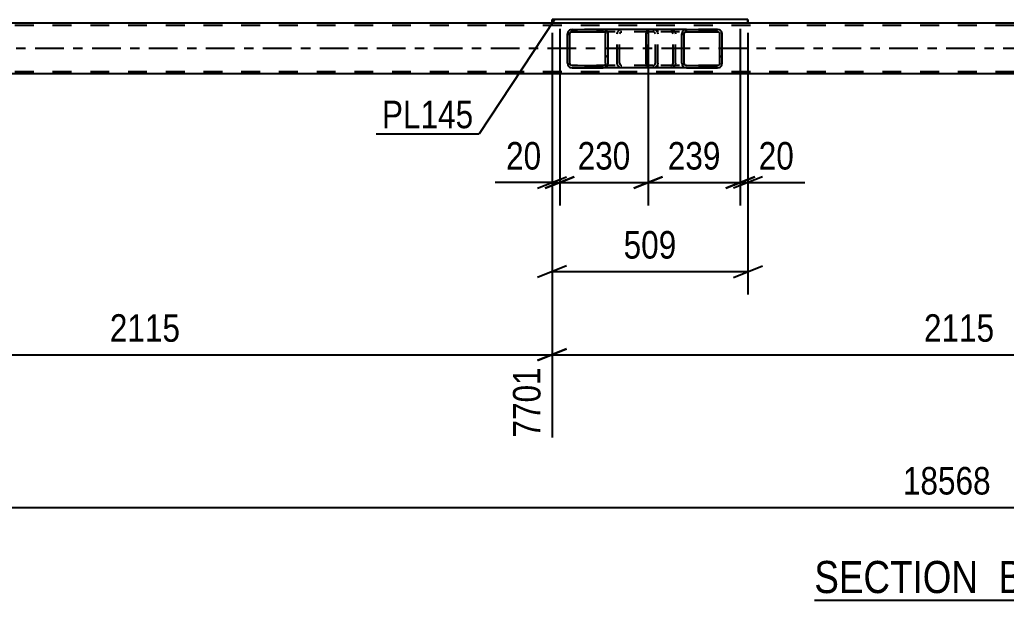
# Model space of a CAD drawing. Header units: millimetres. Extents: x -836 to 353, y -855 to -14.
# Drawn here: x -550.7 to -448.1, y -594.7 to -534.3 of the extents above; entities that cross this region are included whole.
import ezdxf

# ---------------------------------------------------------------- set-up
doc = ezdxf.new("R2010")
doc.units = ezdxf.units.MM
doc.linetypes.add('DXK_LINE_DOT2', pattern=[3.9198, 1.9599, -1.9599])
doc.linetypes.add('DXK_LINE_DOT3', pattern=[5.9187, 2.979, -0.9799, 0.9799, -0.9799])
doc.styles.add('Arial Narrow', font='ARIALN.TTF', dxfattribs={"height": 0.2})

# ---------------------------------------------------------------- blocks, each defined once
blk = doc.blocks.new('Unknown-570393895-13 - 8355')
at = {"color": 6, "linetype": 'Continuous'}
blk.add_line((-468.07, -594.68), (-440.42, -594.68), dxfattribs=at)
at = {"color": 0, "linetype": 'Continuous'}
for points in [[(-449.96, -593.93), (-449.96, -590.43), (-468.07, -590.43), (-468.07, -593.93)], [(-446.35, -593.93), (-446.35, -590.43), (-448.91, -590.43), (-448.91, -593.93)], [(-444.03, -593.93), (-444.03, -590.43), (-445.3, -590.43), (-445.3, -593.93)], [(-440.42, -593.93), (-440.42, -590.43), (-442.98, -590.43), (-442.98, -593.93)]]:
    blk.add_wipeout(points, dxfattribs=at)
at = {"color": 7, "linetype": 'Continuous', "style": 'Arial Narrow'}
for s, p in [('SECTION ', (-468.07, -593.93)), ('B', (-448.91, -593.93)), ('B', (-442.98, -593.93)), ('-', (-445.3, -593.93))]:
    blk.add_text(s, height=3.34, dxfattribs=at).set_placement(p)
blk = doc.blocks.new('Part-570393895-8469 - 8355')
at = {"linetype": 'Continuous'}
h = blk.add_hatch(dxfattribs=at)
h.set_pattern_fill('', scale=0.7, style=0, pattern_type=0)
h.set_pattern_definition([(45, (-493.696, -539.007), (-1.57154, 1.57154), [])])
h.paths.add_polyline_path([(-493.73, -538.82), (-493.7, -539.01), (-493.59, -539.16), (-493.42, -539.27), (-493.23, -539.3), (-490.01, -539.3), (-489.82, -539.27), (-489.65, -539.16), (-489.54, -539.01), (-489.5, -538.82), (-489.5, -535.78), (-489.54, -535.6), (-489.65, -535.44), (-489.82, -535.34), (-490.01, -535.3), (-493.23, -535.3), (-493.42, -535.34), (-493.59, -535.44), (-493.7, -535.6), (-493.73, -535.78)])
h.paths.add_polyline_path([(-493.46, -535.69), (-493.41, -535.61), (-493.32, -535.56), (-493.23, -535.54), (-490.01, -535.54), (-489.91, -535.56), (-489.83, -535.61), (-489.78, -535.69), (-489.76, -535.78), (-489.76, -538.82), (-489.78, -538.92), (-489.83, -538.99), (-489.91, -539.05), (-490.01, -539.06), (-493.23, -539.06), (-493.32, -539.05), (-493.41, -538.99), (-493.46, -538.92), (-493.48, -538.82), (-493.48, -535.78)])
at = {"color": 2, "linetype": 'Continuous'}
for p, q in [((-493.7, -535.6), (-493.73, -535.78)), ((-493.73, -538.82), (-493.73, -535.78)), ((-493.48, -535.78), (-493.46, -535.69)), ((-493.48, -538.82), (-493.48, -535.78)), ((-493.46, -535.69), (-493.41, -535.61)), ((-493.23, -535.3), (-493.42, -535.34)), ((-493.41, -535.61), (-493.32, -535.56)), ((-493.32, -535.56), (-493.23, -535.54)), ((-493.23, -535.3), (-490.01, -535.3)), ((-493.23, -535.54), (-490.01, -535.54)), ((-485.29, -535.3), (-490.01, -535.3)), ((-489.82, -535.34), (-490.01, -535.3)), ((-490.01, -535.54), (-489.91, -535.56)), ((-489.91, -535.56), (-489.83, -535.61)), ((-489.83, -535.61), (-489.78, -535.69)), ((-489.78, -535.69), (-489.76, -535.78)), ((-489.76, -538.82), (-489.76, -535.78)), ((-489.5, -535.78), (-489.54, -535.6)), ((-489.5, -538.82), (-489.5, -535.78)), ((-493.73, -538.82), (-493.7, -539.01)), ((-493.46, -538.92), (-493.48, -538.82)), ((-493.41, -538.99), (-493.46, -538.92)), ((-493.42, -539.27), (-493.23, -539.3)), ((-493.32, -539.05), (-493.41, -538.99)), ((-493.23, -539.06), (-493.32, -539.05)), ((-493.23, -539.06), (-490.01, -539.06)), ((-489.91, -539.05), (-490.01, -539.06)), ((-490.01, -539.3), (-489.82, -539.27)), ((-489.83, -538.99), (-489.91, -539.05)), ((-489.78, -538.92), (-489.83, -538.99)), ((-489.76, -538.82), (-489.78, -538.92)), ((-489.54, -539.01), (-489.5, -538.82)), ((-493.23, -539.3), (-490.01, -539.3)), ((-485.29, -539.3), (-490.01, -539.3))]:
    blk.add_line(p, q, dxfattribs=at)
at = {"color": 7, "linetype": 'DXK_LINE_DOT2'}
for p, q in [((-490.01, -535.3), (-493.23, -535.3)), ((-484.84, -535.54), (-493.23, -535.54)), ((-488.57, -535.78), (-488.53, -535.6)), ((-488.57, -538.82), (-488.57, -535.78)), ((-488.29, -535.69), (-488.31, -535.78)), ((-488.31, -538.82), (-488.31, -535.78)), ((-488.24, -535.61), (-488.29, -535.69)), ((-488.25, -535.34), (-488.06, -535.3)), ((-488.24, -535.61), (-488.22, -535.6)), ((-488.22, -535.6), (-488.15, -535.56)), ((-488.15, -535.56), (-488.06, -535.54)), ((-484.84, -535.3), (-485.29, -535.3)), ((-484.84, -535.3), (-484.65, -535.34)), ((-484.75, -535.56), (-484.84, -535.54)), ((-484.66, -535.61), (-484.75, -535.56)), ((-484.61, -535.69), (-484.66, -535.61)), ((-484.59, -535.78), (-484.61, -535.69)), ((-484.59, -538.82), (-484.59, -535.78)), ((-484.37, -535.6), (-484.33, -535.78)), ((-484.33, -538.82), (-484.33, -535.78)), ((-484.84, -539.06), (-493.23, -539.06)), ((-488.53, -539.01), (-488.57, -538.82)), ((-488.31, -538.82), (-488.29, -538.92)), ((-488.29, -538.92), (-488.24, -538.99)), ((-488.06, -539.3), (-488.25, -539.27)), ((-488.24, -538.99), (-488.15, -539.05)), ((-488.15, -539.05), (-488.06, -539.06)), ((-484.84, -539.06), (-484.75, -539.05)), ((-484.65, -539.27), (-484.84, -539.3)), ((-484.75, -539.05), (-484.66, -538.99)), ((-484.66, -538.99), (-484.61, -538.92)), ((-484.61, -538.92), (-484.59, -538.82)), ((-484.33, -538.82), (-484.37, -539.01)), ((-490.01, -539.3), (-493.23, -539.3)), ((-484.84, -539.3), (-485.29, -539.3))]:
    blk.add_line(p, q, dxfattribs=at)
at = {"color": 2, "linetype": 'Continuous'}
for centre, start, end in [((-493.24, -535.8), 110.9282, 155.8647), ((-489.99, -535.8), 24.1353, 69.0718), ((-493.24, -538.8), 204.1353, 249.0718), ((-489.99, -538.8), 290.9282, 335.8647)]:
    blk.add_arc(centre, 0.495, start, end, dxfattribs=at)
at = {"color": 7, "linetype": 'DXK_LINE_DOT2'}
for centre, start, end in [((-488.08, -535.8), 110.9282, 155.8647), ((-484.82, -535.8), 24.1353, 69.0718), ((-488.08, -538.8), 204.1353, 249.0718), ((-484.82, -538.8), 290.9282, 335.8647)]:
    blk.add_arc(centre, 0.495, start, end, dxfattribs=at)
blk = doc.blocks.new('Part-570393895-8470 - 8355')
at = {"linetype": 'Continuous'}
h = blk.add_hatch(dxfattribs=at)
h.set_pattern_fill('', scale=0.7, style=0, pattern_type=0)
h.set_pattern_definition([(45, (-481.8072, -539.007), (-1.57154, 1.57154), [])])
h.paths.add_polyline_path([(-481.85, -538.82), (-481.81, -539.01), (-481.7, -539.16), (-481.53, -539.27), (-481.34, -539.3), (-478.15, -539.3), (-477.95, -539.27), (-477.79, -539.16), (-477.68, -539.01), (-477.64, -538.82), (-477.64, -535.78), (-477.68, -535.6), (-477.79, -535.44), (-477.95, -535.34), (-478.15, -535.3), (-481.34, -535.3), (-481.53, -535.34), (-481.7, -535.44), (-481.81, -535.6), (-481.85, -535.78)])
h.paths.add_polyline_path([(-481.57, -535.69), (-481.52, -535.61), (-481.44, -535.56), (-481.34, -535.54), (-478.15, -535.54), (-478.05, -535.56), (-477.97, -535.61), (-477.91, -535.69), (-477.89, -535.78), (-477.89, -538.82), (-477.91, -538.92), (-477.97, -538.99), (-478.05, -539.05), (-478.15, -539.06), (-481.34, -539.06), (-481.44, -539.05), (-481.52, -538.99), (-481.57, -538.92), (-481.59, -538.82), (-481.59, -535.78)])
at = {"color": 2, "linetype": 'Continuous'}
for p, q in [((-485.55, -535.78), (-485.53, -535.6)), ((-485.55, -538.82), (-485.55, -535.78)), ((-485.53, -535.6), (-485.48, -535.44)), ((-485.48, -535.44), (-485.39, -535.34)), ((-485.39, -535.34), (-485.29, -535.3)), ((-481.34, -535.3), (-485.29, -535.3)), ((-481.81, -535.6), (-481.85, -535.78)), ((-481.85, -538.82), (-481.85, -535.78)), ((-481.59, -535.78), (-481.57, -535.69)), ((-481.59, -538.82), (-481.59, -535.78)), ((-481.57, -535.69), (-481.52, -535.61)), ((-481.34, -535.3), (-481.53, -535.34)), ((-481.52, -535.61), (-481.44, -535.56)), ((-481.44, -535.56), (-481.34, -535.54)), ((-481.34, -535.3), (-478.15, -535.3)), ((-481.34, -535.54), (-478.15, -535.54)), ((-477.95, -535.34), (-478.15, -535.3)), ((-478.15, -535.54), (-478.05, -535.56)), ((-478.05, -535.56), (-477.97, -535.61)), ((-477.97, -535.61), (-477.91, -535.69)), ((-477.91, -535.69), (-477.89, -535.78)), ((-477.89, -538.82), (-477.89, -535.78)), ((-477.64, -535.78), (-477.68, -535.6)), ((-477.64, -538.82), (-477.64, -535.78)), ((-485.53, -539.01), (-485.55, -538.82)), ((-485.48, -539.16), (-485.53, -539.01)), ((-485.39, -539.27), (-485.48, -539.16)), ((-485.29, -539.3), (-485.39, -539.27)), ((-481.85, -538.82), (-481.81, -539.01)), ((-481.57, -538.92), (-481.59, -538.82)), ((-481.52, -538.99), (-481.57, -538.92)), ((-481.53, -539.27), (-481.34, -539.3)), ((-481.44, -539.05), (-481.52, -538.99)), ((-481.34, -539.06), (-481.44, -539.05)), ((-481.34, -539.06), (-478.15, -539.06)), ((-478.05, -539.05), (-478.15, -539.06)), ((-478.15, -539.3), (-477.95, -539.27)), ((-477.97, -538.99), (-478.05, -539.05)), ((-477.91, -538.92), (-477.97, -538.99)), ((-477.89, -538.82), (-477.91, -538.92)), ((-477.68, -539.01), (-477.64, -538.82)), ((-481.34, -539.3), (-485.29, -539.3)), ((-481.34, -539.3), (-478.15, -539.3))]:
    blk.add_line(p, q, dxfattribs=at)
at = {"color": 7, "linetype": 'DXK_LINE_DOT2'}
for p, q in [((-485.41, -535.69), (-485.42, -535.78)), ((-485.42, -538.82), (-485.42, -535.78)), ((-485.39, -535.61), (-485.41, -535.69)), ((-485.34, -535.56), (-485.39, -535.61)), ((-485.29, -535.54), (-485.34, -535.56)), ((-478.15, -535.54), (-485.29, -535.54)), ((-484.33, -535.54), (-484.33, -535.3)), ((-483, -535.3), (-482.8, -535.34)), ((-482.9, -535.56), (-483, -535.54)), ((-482.82, -535.61), (-482.9, -535.56)), ((-482.76, -535.69), (-482.82, -535.61)), ((-482.75, -535.78), (-482.76, -535.69)), ((-482.75, -538.82), (-482.75, -535.78)), ((-482.53, -535.6), (-482.49, -535.78)), ((-482.49, -538.82), (-482.49, -535.78)), ((-478.15, -535.3), (-481.34, -535.3)), ((-485.42, -538.82), (-485.41, -538.92)), ((-485.41, -538.92), (-485.39, -538.99)), ((-485.39, -538.99), (-485.34, -539.05)), ((-485.34, -539.05), (-485.29, -539.06)), ((-478.15, -539.06), (-485.29, -539.06)), ((-484.33, -539.3), (-484.33, -539.06)), ((-483, -539.06), (-482.9, -539.05)), ((-482.8, -539.27), (-483, -539.3)), ((-482.9, -539.05), (-482.82, -538.99)), ((-482.82, -538.99), (-482.76, -538.92)), ((-482.76, -538.92), (-482.75, -538.82)), ((-482.49, -538.82), (-482.53, -539.01)), ((-478.15, -539.3), (-481.34, -539.3))]:
    blk.add_line(p, q, dxfattribs=at)
for centre, start, end in [((-482.98, -535.8), 23.9465, 68.8966), ((-482.98, -538.81), 291.1034, 336.0535)]:
    blk.add_arc(centre, 0.493, start, end, dxfattribs=at)
at = {"color": 2, "linetype": 'Continuous'}
for centre, start, end in [((-481.36, -535.8), 111.1034, 156.0535), ((-478.13, -535.8), 23.9465, 68.8966), ((-481.36, -538.81), 203.9465, 248.8966), ((-478.13, -538.81), 291.1034, 336.0535)]:
    blk.add_arc(centre, 0.493, start, end, dxfattribs=at)
blk = doc.blocks.new('Part-570393895-8798 - 8355')
at = {"color": 7, "linetype": 'DXK_LINE_DOT2'}
for p, q in [((-125.85, -534.9), (-803.37, -534.9)), ((-474.97, -534.66), (-495.33, -534.66)), ((-125.85, -539.7), (-803.37, -539.7))]:
    blk.add_line(p, q, dxfattribs=at)
at = {"color": 2, "linetype": 'Continuous'}
for p, q in [((-495.33, -534.66), (-559.58, -534.66)), ((-410.72, -534.66), (-474.97, -534.66)), ((-125.85, -539.94), (-803.37, -539.94))]:
    blk.add_line(p, q, dxfattribs=at)
at = {"color": 7, "linetype": 'DXK_LINE_DOT3'}
blk.add_line((-125.85, -537.3), (-803.37, -537.3), dxfattribs=at)
blk = doc.blocks.new('Part-570393895-8878 - 8355')
at = {"color": 2, "linetype": 'Continuous'}
for p, q in [((-474.97, -534.26), (-495.33, -534.26)), ((-495.33, -534.66), (-495.33, -534.26)), ((-495.33, -534.26), (-495.33, -534.66)), ((-474.97, -534.66), (-495.33, -534.66)), ((-474.97, -534.26), (-474.97, -534.66))]:
    blk.add_line(p, q, dxfattribs=at)
at = {"color": 7, "linetype": 'DXK_LINE_DOT2'}
for p, q in [((-495.33, -534.26), (-495.33, -534.26)), ((-495.33, -534.26), (-495.33, -534.26)), ((-495.33, -534.66), (-495.33, -534.66)), ((-495.33, -534.66), (-495.33, -534.66)), ((-474.97, -534.66), (-474.97, -534.26)), ((-474.97, -534.26), (-474.97, -534.26)), ((-474.97, -534.66), (-474.97, -534.66))]:
    blk.add_line(p, q, dxfattribs=at)
blk = doc.blocks.new('StraightDimension-570393895-9236 - 8355')
at = {"color": 7, "linetype": 'Continuous'}
for p, q in [((-495.33, -535.66), (-495.33, -577.75)), ((-410.72, -535.66), (-410.72, -577.75)), ((-493.83, -568.54), (-496.83, -569.74)), ((-412.22, -569.74), (-409.22, -568.54)), ((-495.33, -569.14), (-410.72, -569.14))]:
    blk.add_line(p, q, dxfattribs=at)
at = {"color": 0}
blk.add_wipeout([(-448.77, -568.39), (-448.77, -564.19), (-457.28, -564.19), (-457.28, -568.39)], dxfattribs=at)
at = {"color": 3, "style": 'Arial Narrow'}
blk.add_text('2115', height=2.863, dxfattribs=at).set_placement((-456.68, -567.79))
at = {"color": 0, "linetype": 'Continuous'}
blk.add_wipeout([(-411.32, -569.84), (-415.52, -569.84), (-415.52, -578.35), (-411.32, -578.35)], dxfattribs=at)
at = {"color": 3, "linetype": 'Continuous', "style": 'Arial Narrow'}
blk.add_text('9816', height=2.863, rotation=90.0002, dxfattribs=at).set_placement((-411.92, -577.75))
blk = doc.blocks.new('StraightDimension-570393895-9003 - 8355')
at = {"color": 7, "linetype": 'Continuous'}
blk.add_line((-804.01, -585.03), (-104.58, -585.03), dxfattribs=at)
at = {"color": 0}
blk.add_wipeout([(-449.13, -584.28), (-449.13, -580.08), (-459.47, -580.08), (-459.47, -584.28)], dxfattribs=at)
at = {"color": 3, "style": 'Arial Narrow'}
blk.add_text('18568', height=2.863, dxfattribs=at).set_placement((-458.87, -583.68))
blk = doc.blocks.new('StraightDimension-570393895-9244 - 8355')
at = {"color": 7, "linetype": 'Continuous'}
for p, q in [((-579.93, -535.66), (-579.93, -577.75)), ((-495.33, -535.66), (-495.33, -577.75)), ((-578.43, -568.54), (-581.43, -569.74)), ((-496.83, -569.74), (-493.83, -568.54)), ((-579.93, -569.14), (-495.33, -569.14))]:
    blk.add_line(p, q, dxfattribs=at)
at = {"color": 0}
blk.add_wipeout([(-533.37, -568.39), (-533.37, -564.19), (-541.89, -564.19), (-541.89, -568.39)], dxfattribs=at)
at = {"color": 3, "style": 'Arial Narrow'}
blk.add_text('2115', height=2.863, dxfattribs=at).set_placement((-541.29, -567.79))
at = {"color": 0, "linetype": 'Continuous'}
blk.add_wipeout([(-495.93, -569.84), (-500.13, -569.84), (-500.13, -578.35), (-495.93, -578.35)], dxfattribs=at)
at = {"color": 3, "linetype": 'Continuous', "style": 'Arial Narrow'}
blk.add_text('7701', height=2.863, rotation=90.0002, dxfattribs=at).set_placement((-496.53, -577.75))
blk = doc.blocks.new('StraightDimension-570393895-10062 - 8355')
at = {"color": 7, "linetype": 'Continuous'}
for p, q in [((-495.33, -535.66), (-495.33, -562.89)), ((-474.97, -535.66), (-474.97, -562.89)), ((-493.83, -559.89), (-496.83, -561.09)), ((-495.33, -560.49), (-474.97, -560.49)), ((-476.47, -561.09), (-473.47, -559.89))]:
    blk.add_line(p, q, dxfattribs=at)
at = {"color": 0}
blk.add_wipeout([(-481.81, -559.74), (-481.81, -555.54), (-488.49, -555.54), (-488.49, -559.74)], dxfattribs=at)
at = {"color": 3, "style": 'Arial Narrow'}
blk.add_text('509', height=2.863, dxfattribs=at).set_placement((-487.89, -559.14))
blk = doc.blocks.new('StraightDimension-570393895-10098 - 8355')
at = {"color": 7, "linetype": 'Continuous'}
for p, q in [((-475.77, -535.26), (-475.77, -553.63)), ((-474.97, -535.66), (-474.97, -553.63)), ((-477.27, -551.83), (-474.27, -550.63)), ((-473.47, -550.63), (-476.47, -551.83)), ((-475.77, -551.23), (-474.97, -551.23)), ((-474.97, -551.23), (-469.07, -551.23)), ((-474.97, -551.23), (-469.07, -551.23))]:
    blk.add_line(p, q, dxfattribs=at)
at = {"color": 0}
blk.add_wipeout([(-469.59, -550.48), (-469.59, -546.28), (-474.45, -546.28), (-474.45, -550.48)], dxfattribs=at)
at = {"color": 3, "style": 'Arial Narrow'}
blk.add_text('20', height=2.863, dxfattribs=at).set_placement((-473.85, -549.88))
blk = doc.blocks.new('StraightDimension-570393895-10106 - 8355')
at = {"color": 7, "linetype": 'Continuous'}
for p, q in [((-485.34, -535.26), (-485.34, -553.63)), ((-475.77, -535.26), (-475.77, -553.63)), ((-486.84, -551.83), (-483.84, -550.63)), ((-485.34, -551.23), (-475.77, -551.23)), ((-474.27, -550.63), (-477.27, -551.83))]:
    blk.add_line(p, q, dxfattribs=at)
at = {"color": 0}
blk.add_wipeout([(-477.21, -550.48), (-477.21, -546.28), (-483.9, -546.28), (-483.9, -550.48)], dxfattribs=at)
at = {"color": 3, "style": 'Arial Narrow'}
blk.add_text('239', height=2.863, dxfattribs=at).set_placement((-483.3, -549.88))
blk = doc.blocks.new('StraightDimension-570393895-10114 - 8355')
at = {"color": 7, "linetype": 'Continuous'}
for p, q in [((-494.53, -535.26), (-494.53, -553.63)), ((-485.34, -535.26), (-485.34, -553.63)), ((-496.03, -551.83), (-493.03, -550.63)), ((-494.53, -551.23), (-485.34, -551.23)), ((-483.84, -550.63), (-486.84, -551.83))]:
    blk.add_line(p, q, dxfattribs=at)
at = {"color": 0}
blk.add_wipeout([(-486.59, -550.48), (-486.59, -546.28), (-493.27, -546.28), (-493.27, -550.48)], dxfattribs=at)
at = {"color": 3, "style": 'Arial Narrow'}
blk.add_text('230', height=2.863, dxfattribs=at).set_placement((-492.67, -549.88))
blk = doc.blocks.new('StraightDimension-570393895-10122 - 8355')
at = {"color": 7, "linetype": 'Continuous'}
for p, q in [((-495.33, -535.66), (-495.33, -553.63)), ((-494.53, -535.26), (-494.53, -553.63)), ((-495.33, -551.23), (-501.23, -551.23)), ((-495.33, -551.23), (-501.23, -551.23)), ((-496.83, -551.83), (-493.83, -550.63)), ((-493.03, -550.63), (-496.03, -551.83)), ((-495.33, -551.23), (-494.53, -551.23))]:
    blk.add_line(p, q, dxfattribs=at)
at = {"color": 0}
blk.add_wipeout([(-495.85, -550.48), (-495.85, -546.28), (-500.71, -546.28), (-500.71, -550.48)], dxfattribs=at)
at = {"color": 3, "style": 'Arial Narrow'}
blk.add_text('20', height=2.863, dxfattribs=at).set_placement((-500.11, -549.88))
blk = doc.blocks.new('Mark-570393895-8874 - 8355')
at = {"color": 30, "linetype": 'Continuous'}
for p in [(-495.12, -534.33), (-513.61, -546.18)]:
    blk.add_line(p, (-502.91, -546.18), dxfattribs=at)
at = {"color": 0}
blk.add_wipeout([(-503.51, -545.58), (-503.51, -542.58), (-513.01, -542.58), (-513.01, -545.58)], dxfattribs=at)
blk.add_wipeout([(-503.51, -545.58), (-503.51, -542.58), (-513.01, -542.58), (-513.01, -545.58)], dxfattribs=at)
at = {"color": 3, "style": 'Arial Narrow'}
blk.add_text('PL145', height=2.863, dxfattribs=at).set_placement((-513.01, -545.58))

msp = doc.modelspace()

# ---------------------------------------------------------------- block references
for name in ['Part-570393895-8798 - 8355', 'Part-570393895-8878 - 8355', 'Part-570393895-8469 - 8355', 'Part-570393895-8470 - 8355', 'Unknown-570393895-13 - 8355']:
    msp.add_blockref(name, (0, 0))

# ---------------------------------------------------------------- next in the draw order: block references
msp.add_blockref('StraightDimension-570393895-9236 - 8355', (0, 0))

# ---------------------------------------------------------------- next in the draw order: block references
msp.add_blockref('StraightDimension-570393895-9003 - 8355', (0, 0))

# ---------------------------------------------------------------- next in the draw order: block references
msp.add_blockref('StraightDimension-570393895-9244 - 8355', (0, 0))

# ---------------------------------------------------------------- next in the draw order: block references
msp.add_blockref('StraightDimension-570393895-10062 - 8355', (0, 0))

# ---------------------------------------------------------------- next in the draw order: block references
msp.add_blockref('StraightDimension-570393895-10098 - 8355', (0, 0))

# ---------------------------------------------------------------- next in the draw order: block references
msp.add_blockref('StraightDimension-570393895-10106 - 8355', (0, 0))

# ---------------------------------------------------------------- next in the draw order: block references
msp.add_blockref('StraightDimension-570393895-10114 - 8355', (0, 0))

# ---------------------------------------------------------------- next in the draw order: block references
msp.add_blockref('StraightDimension-570393895-10122 - 8355', (0, 0))

# ---------------------------------------------------------------- next in the draw order: block references
msp.add_blockref('Mark-570393895-8874 - 8355', (0, 0))

doc.saveas('drawing.dxf')
